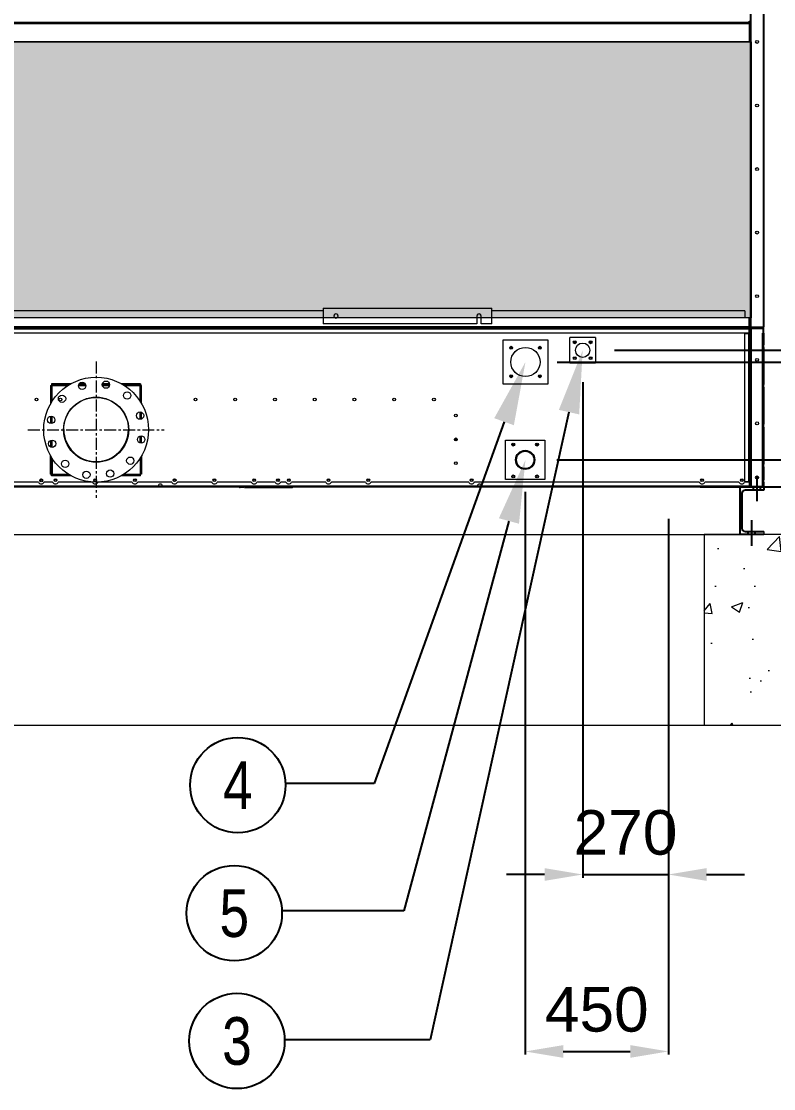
# Model space of a CAD drawing. Header units: millimetres. Extents: x 19537 to 50503, y 7619 to 29516.
# Drawn here: x 24210 to 26577, y 13226 to 16584 of the extents above; entities that cross this region are included whole.
import ezdxf
from ezdxf import colors
from ezdxf.entities.mleader import LeaderData, LeaderLine
from ezdxf.enums import TextEntityAlignment as Align
from ezdxf.math import Vec2, Vec3

# ---------------------------------------------------------------- set-up
doc = ezdxf.new("R2010")
doc.units = ezdxf.units.MM
doc.linetypes.add('CENTER', pattern=[2, 1.25, -0.25, 0.25, -0.25])
doc.linetypes.add('CENTERX2', pattern=[4, 2.5, -0.5, 0.5, -0.5])
for name, color, linetype in [('center', 1, 'CENTER'), ('냉각탑_dim', 1, 'Continuous'), ('냉각탑_text', 3, 'Continuous'), ('냉각탑_기초', 23, 'Continuous')]:
    doc.layers.add(name, color=color, linetype=linetype)
doc.styles.get("Standard").update_dxf_attribs({"font": 'arial.ttf'})
doc.dimstyles.new('1.40', dxfattribs={"dimscale": 20, "dimtxt": 1.5, "dimasz": 1, "dimexe": 0.5, "dimexo": 0.5, "dimgap": 0.5, "dimtad": 1, "dimdec": 0, "dimzin": 0, "dimdsep": 46, "dimtxsty": 'Standard', "dimcen": 0, "dimclrd": 2, "dimclre": 2, "dimclrt": 3, "dimadec": 0, "dimazin": 0, "dimtfac": 1, "dimtdec": 0, "dimtmove": 0, "dimatfit": 0, "dimfxl": 1, "dimtolj": 1, "dimtzin": 0, "dimlwd": -1, "dimlwe": -1, "dimarcsym": 0})

# ---------------------------------------------------------------- blocks, each defined once
blk = doc.blocks.new('*D229')
at = {"color": 2, "transparency": 16777216}
for p, q in [((25975.8, 15449.2), (25975.8, 13889.7)), ((26245.3, 15019.2), (26245.3, 13889.7)), ((25855.8, 13899.7), (25735.8, 13899.7)), ((25975.8, 13899.7), (26245.3, 13899.7)), ((26365.3, 13899.7), (26485.3, 13899.7))]:
    blk.add_line(p, q, dxfattribs=at)
for points in [[(25855.8, 13919.7), (25855.8, 13879.7), (25975.8, 13899.7)], [(26365.3, 13919.7), (26365.3, 13879.7), (26245.3, 13899.7)]]:
    blk.add_solid(points, dxfattribs=at)
at = {"layer": 'Defpoints', "color": 0, "transparency": 16777216}
for p in [(25975.8, 15549.2), (26245.3, 15119.2), (26245.3, 13899.7)]:
    blk.add_point(p, dxfattribs=at)
at = {"color": 3, "lineweight": 5, "transparency": 16777216, "insert": (26110.6, 14031.2), "char_height": 140, "attachment_point": 5}
blk.add_mtext('\\A1;270', dxfattribs=at)
blk = doc.blocks.new('*D230')
at = {"color": 2, "transparency": 16777216}
for p, q in [((25794.9, 15104.2), (25794.9, 13332.9)), ((26245.3, 15019.2), (26245.3, 13332.9)), ((25914.9, 13342.9), (26125.3, 13342.9))]:
    blk.add_line(p, q, dxfattribs=at)
for points in [[(25914.9, 13362.9), (25914.9, 13322.9), (25794.9, 13342.9)], [(26125.3, 13362.9), (26125.3, 13322.9), (26245.3, 13342.9)]]:
    blk.add_solid(points, dxfattribs=at)
at = {"layer": 'Defpoints', "color": 0, "transparency": 16777216}
for p in [(25794.9, 15204.2), (26245.3, 15119.2), (26245.3, 13342.9)]:
    blk.add_point(p, dxfattribs=at)
at = {"color": 3, "lineweight": 5, "transparency": 16777216, "insert": (26020.1, 13474.4), "char_height": 140, "attachment_point": 5}
blk.add_mtext('\\A1;450', dxfattribs=at)
blk = doc.blocks.new('*D231')
at = {"color": 2, "transparency": 16777216}
for p, q in [((27033.2, 15324.2), (27033.2, 15444.2)), ((25894.9, 15204.2), (27043.2, 15204.2)), ((27033.2, 15204.2), (27033.2, 15119.2)), ((26345.3, 15119.2), (27043.2, 15119.2)), ((27033.2, 14999.2), (27033.2, 14557.4))]:
    blk.add_line(p, q, dxfattribs=at)
for points in [[(27013.2, 15324.2), (27053.2, 15324.2), (27033.2, 15204.2)], [(27013.2, 14999.2), (27053.2, 14999.2), (27033.2, 15119.2)]]:
    blk.add_solid(points, dxfattribs=at)
at = {"layer": 'Defpoints', "color": 0, "transparency": 16777216}
for p in [(25794.9, 15204.2), (26245.3, 15119.2), (27033.2, 15119.2)]:
    blk.add_point(p, dxfattribs=at)
at = {"color": 3, "lineweight": 5, "transparency": 16777216, "insert": (26901.8, 14718.3), "char_height": 140, "attachment_point": 5, "rotation": 90}
blk.add_mtext('\\A1;85', dxfattribs=at)
blk = doc.blocks.new('*D232')
at = {"color": 2, "transparency": 16777216}
for p, q in [((25895.8, 15512.2), (27502.3, 15512.2)), ((27492.3, 15239.2), (27492.3, 15392.2)), ((26345.3, 15119.2), (27502.3, 15119.2))]:
    blk.add_line(p, q, dxfattribs=at)
for points in [[(27472.3, 15392.2), (27512.3, 15392.2), (27492.3, 15512.2)], [(27472.3, 15239.2), (27512.3, 15239.2), (27492.3, 15119.2)]]:
    blk.add_solid(points, dxfattribs=at)
at = {"layer": 'Defpoints', "color": 0, "transparency": 16777216}
for p in [(25795.8, 15512.2), (27492.3, 15512.2), (26245.3, 15119.2)]:
    blk.add_point(p, dxfattribs=at)
at = {"color": 3, "lineweight": 5, "transparency": 16777216, "insert": (27360.8, 15280.7), "char_height": 140, "attachment_point": 5, "rotation": 90}
blk.add_mtext('\\A1;393', dxfattribs=at)
blk = doc.blocks.new('*D233')
at = {"color": 2, "transparency": 16777216}
for p, q in [((27906.7, 15669.2), (27906.7, 15789.2)), ((26075.8, 15549.2), (27916.7, 15549.2)), ((27906.7, 15549.2), (27906.7, 15119.2)), ((26345.3, 15119.2), (27916.7, 15119.2)), ((27906.7, 14999.2), (27906.7, 14444.8))]:
    blk.add_line(p, q, dxfattribs=at)
for points in [[(27886.7, 15669.2), (27926.7, 15669.2), (27906.7, 15549.2)], [(27886.7, 14999.2), (27926.7, 14999.2), (27906.7, 15119.2)]]:
    blk.add_solid(points, dxfattribs=at)
at = {"layer": 'Defpoints', "color": 0, "transparency": 16777216}
for p in [(25975.8, 15549.2), (26245.3, 15119.2), (27906.7, 15119.2)]:
    blk.add_point(p, dxfattribs=at)
at = {"color": 3, "lineweight": 5, "transparency": 16777216, "insert": (27775.1, 14662), "char_height": 140, "attachment_point": 5, "rotation": 90}
blk.add_mtext('\\A1;430', dxfattribs=at)
blk = doc.blocks.new('3')
at = {"lineweight": 20}
h = blk.add_hatch(dxfattribs=at)
h.set_pattern_fill('HONEY', scale=12)
h.set_pattern_definition([(0, (-387354.137, -71442.375), (57.15, 32.9955677), [38.1, -76.2]), (120, (-387354.137, -71442.375), (-57.15, 32.995568), [38.1, -76.2]), (60, (-387354.137, -71442.375), (1e-07, 65.9911357), [-76.2, 38.1])])
h.paths.add_polyline_path([(22392.7, 16519.7), (22392.7, 15651.4), (26506.1, 15651.4), (26506.1, 16519.7)])
at = {"color": 7, "lineweight": 20}
for p, q in [((26503.3, 15624), (26503.3, 18546.2)), ((26506.1, 15622.6), (26506.1, 18481.2)), ((26544.1, 15622.6), (26544.1, 18475.8)), ((26546.9, 15622.6), (26546.9, 18475.8)), ((22390.7, 16577), (26499.9, 16577)), ((22392.1, 16581.2), (26498.5, 16581.2)), ((22392.1, 16579.5), (26498.5, 16579.5)), ((22390.7, 16519.7), (26499.9, 16519.7)), ((22390.7, 16519.5), (26499.9, 16519.5)), ((26499.9, 16519.4), (22390.7, 16519.4)), ((25159.7, 15651.4), (22390.9, 15651.4)), ((25159.7, 15673), (22395.3, 15673)), ((22390.7, 15624.3), (26499.9, 15624.3)), ((26499.6, 15619.2), (22391, 15619.2)), ((26499.6, 15615.8), (22391, 15615.8)), ((22392.1, 15621.2), (26498.5, 15621.2)), ((23213.8, 15604.2), (25162.8, 15604.2)), ((22422.9, 15119.2), (26467.7, 15119.2))]:
    blk.add_line(p, q, dxfattribs=at)
at = {"color": 7, "lineweight": 20, "ltscale": 0.000976837}
blk.add_line((24522.8, 16581.2), (24524.4, 16579.5), dxfattribs=at)
at = {"color": 7, "lineweight": 20, "ltscale": 0.000977023}
for p, q in [((24523, 16581.2), (24524.6, 16579.5)), ((24530.1, 16581.2), (24531.8, 16579.5)), ((24545.3, 16579.5), (24543.7, 16581.2)), ((24571.3, 16581.2), (24572.9, 16579.5)), ((24593.6, 16579.5), (24591.9, 16581.2))]:
    blk.add_line(p, q, dxfattribs=at)
at = {"color": 7, "lineweight": 20, "ltscale": 0.000976955}
blk.add_line((24586.4, 16579.5), (24584.8, 16581.2), dxfattribs=at)
at = {"color": 7, "lineweight": 20, "ltscale": 0.000708333}
for p, q in [((24716.8, 16579.5), (24716.8, 16581.2)), ((24720.2, 16579.5), (24720.2, 16581.2)), ((24738.4, 16579.5), (24738.4, 16581.2)), ((24741.8, 16579.5), (24741.8, 16581.2)), ((26471.3, 16581.2), (26471.3, 16579.5)), ((26497.9, 16579.5), (26497.9, 16581.2)), ((26499.6, 15617.2), (26501.3, 15617.2)), ((26499.6, 15616.3), (26501.3, 15616.3)), ((26499.6, 15122.1), (26501.3, 15122.1)), ((26499.6, 15121.2), (26501.3, 15121.2)), ((26506.7, 15120.9), (26506.7, 15119.2)), ((26543.3, 15120.9), (26543.3, 15119.2))]:
    blk.add_line(p, q, dxfattribs=at)
at = {"color": 7, "lineweight": 20, "ltscale": 4.81672e-06}
blk.add_line((26498.6, 16579.5), (26498.5, 16579.5), dxfattribs=at)
at = {"color": 7, "lineweight": 20, "ltscale": 0.00080569}
blk.add_line((26499.3, 16581.3), (26499.3, 16579.4), dxfattribs=at)
at = {"color": 7, "lineweight": 20, "ltscale": 0.000967409}
for p, q in [((26499.9, 16582), (26499.9, 16584.3)), ((26499.9, 15622), (26499.9, 15624.3))]:
    blk.add_line(p, q, dxfattribs=at)
at = {"color": 7, "lineweight": 20, "ltscale": 0.000583334}
for p, q in [((26501.3, 16584), (26499.9, 16584)), ((26501.3, 16576.7), (26499.9, 16576.7)), ((26501.3, 15624), (26499.9, 15624))]:
    blk.add_line(p, q, dxfattribs=at)
at = {"color": 7, "lineweight": 20, "ltscale": 0.000341711}
for p, q in [((26500.5, 16582.1), (26499.9, 16582.6)), ((26500.5, 15622.1), (26499.9, 15622.6)), ((26504.2, 15622.1), (26504.7, 15622.6))]:
    blk.add_line(p, q, dxfattribs=at)
at = {"color": 7, "lineweight": 20, "ltscale": 0.000849957}
blk.add_line((26499.9, 16579), (26499.9, 16577), dxfattribs=at)
at = {"color": 7, "lineweight": 20, "ltscale": 0.000341712}
blk.add_line((26500.5, 16578.7), (26499.9, 16578.1), dxfattribs=at)
at = {"color": 7, "lineweight": 20, "ltscale": 0.023877}
blk.add_line((26499.9, 16577), (26499.9, 16519.7), dxfattribs=at)
at = {"color": 7, "lineweight": 20, "ltscale": 0.003042}
blk.add_line((26501.3, 16584), (26501.3, 16576.7), dxfattribs=at)
at = {"color": 7, "lineweight": 20, "ltscale": 0.012167}
blk.add_line((26501.3, 16576.7), (26501.3, 16547.5), dxfattribs=at)
at = {"color": 7, "lineweight": 20, "ltscale": 0.000583335}
blk.add_line((26501.3, 16547.5), (26499.9, 16547.5), dxfattribs=at)
at = {"color": 7, "lineweight": 20, "ltscale": 5.81038e-05}
blk.add_line((26499.9, 16519.4), (26499.9, 16519.7), dxfattribs=at)
at = {"color": 7, "lineweight": 20, "ltscale": 0.220833}
blk.add_line((25159.7, 15681.8), (25689.7, 15681.8), dxfattribs=at)
at = {"color": 7, "lineweight": 20, "ltscale": 0.020754}
for p, q in [((25159.7, 15681.8), (25159.7, 15632)), ((25689.7, 15632), (25689.7, 15681.8))]:
    blk.add_line(p, q, dxfattribs=at)
at = {"color": 7, "lineweight": 20, "ltscale": 0.002765}
blk.add_line((25203.1, 15651.4), (25196.4, 15651.4), dxfattribs=at)
at = {"color": 7, "lineweight": 20, "ltscale": 0.010377}
for p, q in [((25643.2, 15656.9), (25643.2, 15632)), ((25656.2, 15632), (25656.2, 15656.9))]:
    blk.add_line(p, q, dxfattribs=at)
at = {"color": 7, "lineweight": 20, "ltscale": 0.005417}
blk.add_line((25656.2, 15651.4), (25643.2, 15651.4), dxfattribs=at)
at = {"color": 7, "lineweight": 20, "ltscale": 0.081917}
blk.add_line((26486.3, 15673), (25689.7, 15673), dxfattribs=at)
at = {"color": 7, "lineweight": 20, "ltscale": 0.0875}
blk.add_line((26499.7, 15651.4), (25689.7, 15651.4), dxfattribs=at)
at = {"color": 7, "lineweight": 20, "ltscale": 0.009}
blk.add_line((26486.3, 15673), (26486.3, 15651.4), dxfattribs=at)
at = {"color": 7, "lineweight": 20, "ltscale": 0.01129}
blk.add_line((26499.9, 15624.3), (26499.9, 15651.4), dxfattribs=at)
at = {"color": 7, "lineweight": 20, "ltscale": 0.000833334}
for p, q in [((24409.6, 15621.2), (24409.6, 15619.2)), ((25044.6, 15621.2), (25044.6, 15619.2)), ((25578.6, 15621.2), (25578.6, 15619.2)), ((26499.3, 15136.2), (26499.3, 15134.2))]:
    blk.add_line(p, q, dxfattribs=at)
at = {"color": 7, "lineweight": 20, "ltscale": 0.000832431}
for p, q in [((24446.8, 15619.2), (24446.8, 15621.2)), ((24449.6, 15619.2), (24449.6, 15621.2)), ((25004.6, 15619.2), (25004.6, 15621.2)), ((25007.4, 15619.2), (25007.4, 15621.2)), ((25615.8, 15619.2), (25615.8, 15621.2)), ((25618.6, 15619.2), (25618.6, 15621.2))]:
    blk.add_line(p, q, dxfattribs=at)
at = {"color": 7, "lineweight": 20, "ltscale": 0.000833333}
for p, q in [((24716.8, 15619.2), (24716.8, 15621.2)), ((24720.2, 15619.2), (24720.2, 15621.2)), ((24738.4, 15619.2), (24738.4, 15621.2)), ((24741.8, 15619.2), (24741.8, 15621.2)), ((26471.3, 15621.2), (26471.3, 15619.2)), ((26497.9, 15619.2), (26497.9, 15621.2)), ((26497.9, 15602.2), (26497.9, 15604.2)), ((26499.3, 15604.2), (26499.3, 15602.2)), ((26499.3, 15602.2), (26501.3, 15602.2)), ((26543.3, 15604.2), (26545.3, 15604.2)), ((26543.3, 15603.4), (26545.3, 15603.4)), ((26545.3, 15603.4), (26543.3, 15603.4)), ((24305.3, 15440.7), (24305.3, 15438.7)), ((24307.3, 15438.7), (24305.3, 15438.7)), ((24305.3, 15438.7), (24307.3, 15438.7)), ((24585.3, 15438.7), (24583.3, 15438.7)), ((24585.3, 15438.7), (24583.3, 15438.7)), ((24585.3, 15440.7), (24585.3, 15438.7)), ((26503.3, 15269.2), (26501.3, 15269.2)), ((26503.3, 15264.2), (26501.3, 15264.2)), ((24305.3, 15157.7), (24305.3, 15159.7)), ((24307.3, 15159.7), (24305.3, 15159.7)), ((24305.3, 15159.7), (24307.3, 15159.7)), ((24585.3, 15159.7), (24583.3, 15159.7)), ((24585.3, 15159.7), (24583.3, 15159.7)), ((24585.3, 15157.7), (24585.3, 15159.7)), ((24640.6, 15121.2), (24640.6, 15119.2)), ((24654.1, 15121.2), (24654.1, 15119.2)), ((24909.8, 15117.2), (24909.8, 15119.2)), ((25049.8, 15117.2), (25049.8, 15119.2)), ((25644.6, 15121.2), (25644.6, 15119.2)), ((25658.1, 15121.2), (25658.1, 15119.2)), ((26497.9, 15134.2), (26497.9, 15136.2))]:
    blk.add_line(p, q, dxfattribs=at)
at = {"color": 7, "lineweight": 20, "ltscale": 0.201458}
for p, q in [((25643.2, 15632), (25159.7, 15632)), ((25643.2, 15631.9), (25159.7, 15631.9))]:
    blk.add_line(p, q, dxfattribs=at)
at = {"color": 7, "lineweight": 20, "ltscale": 7.26298e-05}
for p, q in [((25159.7, 15632), (25159.7, 15631.9)), ((25643.2, 15632), (25643.2, 15631.9)), ((25656.2, 15632), (25656.2, 15631.9)), ((25689.7, 15632), (25689.7, 15631.9))]:
    blk.add_line(p, q, dxfattribs=at)
at = {"color": 7, "lineweight": 20, "ltscale": 0.001149}
for p, q in [((25434.5, 15621.2), (25436.4, 15619.2)), ((25435, 15621.2), (25436.9, 15619.2)), ((25442.2, 15621.2), (25444.1, 15619.2)), ((25457.6, 15619.2), (25455.7, 15621.2)), ((25483.3, 15621.2), (25485.2, 15619.2)), ((25498.7, 15619.2), (25496.8, 15621.2)), ((25505.9, 15619.2), (25504, 15621.2))]:
    blk.add_line(p, q, dxfattribs=at)
at = {"color": 7, "lineweight": 20, "ltscale": 0.00083243}
for p, q in [((25623, 15619.2), (25623, 15621.2)), ((25628.2, 15619.2), (25628.2, 15621.2)), ((25692.8, 15619.2), (25692.8, 15621.2)), ((25698, 15619.2), (25698, 15621.2)), ((25698.2, 15619.2), (25698.2, 15621.2))]:
    blk.add_line(p, q, dxfattribs=at)
at = {"color": 7, "lineweight": 20, "ltscale": 0.013958}
for p, q in [((25689.7, 15632), (25656.2, 15632)), ((25689.7, 15631.9), (25656.2, 15631.9))]:
    blk.add_line(p, q, dxfattribs=at)
at = {"color": 7, "lineweight": 20, "ltscale": 0.000882011}
blk.add_line((26499.3, 15621.3), (26499.3, 15619.2), dxfattribs=at)
at = {"color": 7, "lineweight": 20, "ltscale": 0.001417}
for p, q in [((26499.6, 15619.2), (26499.6, 15615.8)), ((26497.9, 15602.2), (26501.3, 15602.2)), ((26497.9, 15136.2), (26501.3, 15136.2)), ((26499.6, 15119.2), (26499.6, 15122.6)), ((26541.9, 15120.9), (26545.3, 15120.9))]:
    blk.add_line(p, q, dxfattribs=at)
at = {"color": 7, "lineweight": 20, "ltscale": 0.004833}
for p, q in [((26499.6, 15604.2), (26499.6, 15615.8)), ((26543.3, 15604.2), (26543.3, 15615.8)), ((26545.3, 15604.2), (26545.3, 15615.8)), ((26486.3, 15602.2), (26497.9, 15602.2)), ((24909.8, 15117.2), (24898.2, 15117.2)), ((25049.8, 15117.2), (25061.4, 15117.2)), ((26486.3, 15136.2), (26497.9, 15136.2)), ((26499.6, 15134.2), (26499.6, 15122.6))]:
    blk.add_line(p, q, dxfattribs=at)
at = {"color": 7, "lineweight": 20, "ltscale": 0.000375}
for p, q in [((26501.3, 15624.5), (26501.3, 15623.6)), ((26501.3, 15616.3), (26501.3, 15617.2)), ((26501.3, 15616.3), (26501.3, 15617.2)), ((26501.3, 15122.1), (26501.3, 15121.2)), ((26501.3, 15122.1), (26501.3, 15121.2)), ((26501.3, 15122.1), (26501.3, 15121.2)), ((26501.3, 15122.1), (26501.3, 15121.2)), ((26501.3, 15122.1), (26501.3, 15121.2)), ((26501.3, 15122.1), (26501.3, 15121.2))]:
    blk.add_line(p, q, dxfattribs=at)
at = {"color": 7, "lineweight": 20, "ltscale": 0.003208}
blk.add_line((26501.3, 15624), (26501.3, 15616.3), dxfattribs=at)
at = {"color": 7, "lineweight": 20, "ltscale": 0.005875}
for p, q in [((26501.3, 15602.2), (26501.3, 15616.3)), ((26543.3, 15617.5), (26543.3, 15603.4)), ((26501.3, 15122.1), (26501.3, 15136.2))]:
    blk.add_line(p, q, dxfattribs=at)
at = {"color": 7, "lineweight": 20, "ltscale": 0.00337}
blk.add_line((26503.3, 15615.9), (26503.3, 15624), dxfattribs=at)
at = {"color": 7, "lineweight": 20, "ltscale": 0.2055}
blk.add_line((26503.3, 15122.6), (26503.3, 15615.8), dxfattribs=at)
at = {"color": 7, "lineweight": 20, "ltscale": 0.000912135}
blk.add_line((26506.1, 15622.6), (26504, 15622.6), dxfattribs=at)
at = {"color": 7, "lineweight": 20, "ltscale": 0.001131}
for p, q in [((26504, 15617.5), (26506.7, 15617.5)), ((26504, 15120.9), (26506.7, 15120.9))]:
    blk.add_line(p, q, dxfattribs=at)
at = {"color": 7, "lineweight": 20, "ltscale": 0.000414935}
for p, q in [((26505, 15617.5), (26504.3, 15618.2)), ((26502.3, 15272.2), (26503, 15272.9)), ((26505, 15120.9), (26504.3, 15120.2))]:
    blk.add_line(p, q, dxfattribs=at)
at = {"color": 7, "lineweight": 20, "ltscale": 0.000583333}
for p, q in [((26506.1, 15621.2), (26506.1, 15622.6)), ((26543.7, 15621.2), (26543.7, 15622.6)), ((26543.3, 15603.4), (26541.9, 15603.4))]:
    blk.add_line(p, q, dxfattribs=at)
at = {"color": 7, "lineweight": 20, "ltscale": 0.015833}
blk.add_line((26506.1, 15622.6), (26544.1, 15622.6), dxfattribs=at)
at = {"color": 7, "lineweight": 20, "ltscale": 0.015667}
blk.add_line((26543.7, 15621.2), (26506.1, 15621.2), dxfattribs=at)
at = {"color": 7, "lineweight": 20, "ltscale": 0.000833944}
blk.add_line((26506.7, 15619.2), (26506.7, 15621.2), dxfattribs=at)
at = {"color": 7, "lineweight": 20, "ltscale": 0.014667}
for p, q in [((26541.9, 15619.2), (26506.7, 15619.2)), ((26541.9, 15120.9), (26506.7, 15120.9))]:
    blk.add_line(p, q, dxfattribs=at)
at = {"color": 7, "lineweight": 20, "ltscale": 0.000708334}
blk.add_line((26506.7, 15617.5), (26506.7, 15619.2), dxfattribs=at)
at = {"color": 7, "lineweight": 20, "ltscale": 0.01525}
for p, q in [((26506.7, 15617.5), (26543.3, 15617.5)), ((26543.3, 15119.2), (26506.7, 15119.2))]:
    blk.add_line(p, q, dxfattribs=at)
at = {"color": 7, "lineweight": 20, "ltscale": 0.206917}
blk.add_line((26506.7, 15120.9), (26506.7, 15617.5), dxfattribs=at)
at = {"color": 7, "lineweight": 20, "ltscale": 0.000833304}
blk.add_line((26541.9, 15619.2), (26541.9, 15621.2), dxfattribs=at)
at = {"color": 7, "lineweight": 20, "ltscale": 0.001167}
blk.add_line((26544.1, 15622.6), (26546.9, 15622.6), dxfattribs=at)
at = {"color": 7, "lineweight": 20, "ltscale": 0.002832}
blk.add_line((26545.3, 15615.8), (26545.3, 15622.6), dxfattribs=at)
at = {"color": 7, "lineweight": 20, "ltscale": 0.307}
blk.add_line((25162.8, 15604.2), (26499.6, 15604.2), dxfattribs=at)
at = {"color": 7, "lineweight": 20, "ltscale": 0.058333}
for p, q in [((25725.8, 15442.2), (25725.8, 15582.2)), ((25725.8, 15582.2), (25865.8, 15582.2)), ((25865.8, 15582.2), (25865.8, 15442.2)), ((25865.8, 15442.2), (25725.8, 15442.2))]:
    blk.add_line(p, q, dxfattribs=at)
at = {"color": 7, "lineweight": 20, "ltscale": 0.044444}
for p, q in [((26015.8, 15589.2), (25935.8, 15589.2)), ((25935.8, 15509.2), (25935.8, 15589.2)), ((26015.8, 15589.2), (26015.8, 15509.2)), ((25935.8, 15509.2), (26015.8, 15509.2))]:
    blk.add_line(p, q, dxfattribs=at)
at = {"color": 7, "lineweight": 20, "ltscale": 0.194167}
for p, q in [((26486.3, 15136.2), (26486.3, 15602.2)), ((26497.9, 15602.2), (26497.9, 15136.2)), ((26501.3, 15602.2), (26501.3, 15136.2))]:
    blk.add_line(p, q, dxfattribs=at)
at = {"color": 7, "lineweight": 20, "ltscale": 0.201042}
for p, q in [((26541.9, 15120.9), (26541.9, 15603.4)), ((26545.3, 15120.9), (26545.3, 15603.4))]:
    blk.add_line(p, q, dxfattribs=at)
at = {"color": 7, "lineweight": 20, "ltscale": 0.000332419}
blk.add_line((26543.3, 15604.2), (26543.3, 15603.4), dxfattribs=at)
at = {"color": 7, "lineweight": 20, "ltscale": 0.00033333}
blk.add_line((26545.3, 15603.4), (26545.3, 15604.2), dxfattribs=at)
at = {"color": 7, "lineweight": 20, "ltscale": 0.011892}
blk.add_line((26545.3, 15603.4), (26545.3, 15574.9), dxfattribs=at)
at = {"color": 7, "lineweight": 20, "ltscale": 0.003608}
for p, q in [((26545.3, 15574.9), (26545.3, 15566.2)), ((26545.3, 15557.6), (26545.3, 15566.2)), ((26545.3, 15449.9), (26545.3, 15441.2)), ((26545.3, 15432.6), (26545.3, 15441.2)), ((26545.3, 15324.9), (26545.3, 15316.2)), ((26545.3, 15307.6), (26545.3, 15316.2)), ((26545.3, 15199.9), (26545.3, 15191.2)), ((26545.3, 15182.6), (26545.3, 15191.2)), ((26545.3, 15149.9), (26545.3, 15141.2)), ((26545.3, 15132.6), (26545.3, 15141.2))]:
    blk.add_line(p, q, dxfattribs=at)
at = {"color": 7, "lineweight": 20, "ltscale": 0.044866}
for p, q in [((26545.3, 15557.6), (26545.3, 15449.9)), ((26545.3, 15432.6), (26545.3, 15324.9)), ((26545.3, 15307.6), (26545.3, 15199.9))]:
    blk.add_line(p, q, dxfattribs=at)
at = {"color": 7, "lineweight": 20, "ltscale": 0.023972}
for p, q in [((24302.1, 15438.7), (24302.1, 15381.2)), ((24588.5, 15381.2), (24588.5, 15438.7)), ((24302.1, 15159.7), (24302.1, 15217.3)), ((24588.5, 15217.3), (24588.5, 15159.7))]:
    blk.add_line(p, q, dxfattribs=at)
at = {"color": 7, "lineweight": 20, "ltscale": 0.001333}
for p, q in [((24302.1, 15438.7), (24305.3, 15438.7)), ((24305.3, 15443.9), (24305.3, 15440.7)), ((24585.3, 15443.9), (24585.3, 15440.7)), ((24588.5, 15438.7), (24585.3, 15438.7)), ((24302.1, 15159.7), (24305.3, 15159.7)), ((24305.3, 15154.5), (24305.3, 15157.7)), ((24588.5, 15159.7), (24585.3, 15159.7)), ((24585.3, 15154.5), (24585.3, 15157.7))]:
    blk.add_line(p, q, dxfattribs=at)
at = {"color": 7, "lineweight": 20, "ltscale": 0.025296}
for p, q in [((24366, 15443.9), (24305.3, 15443.9)), ((24585.3, 15443.9), (24524.6, 15443.9)), ((24366, 15154.5), (24305.3, 15154.5)), ((24585.3, 15154.5), (24524.6, 15154.5))]:
    blk.add_line(p, q, dxfattribs=at)
at = {"color": 7, "lineweight": 20, "ltscale": 0.022971}
for p, q in [((24360.5, 15440.7), (24305.3, 15440.7)), ((24585.3, 15440.7), (24530.2, 15440.7)), ((24360.5, 15157.7), (24305.3, 15157.7)), ((24585.3, 15157.7), (24530.2, 15157.7))]:
    blk.add_line(p, q, dxfattribs=at)
at = {"color": 7, "lineweight": 20, "ltscale": 0.021741}
for p, q in [((24305.3, 15438.7), (24305.3, 15386.6)), ((24585.3, 15386.6), (24585.3, 15438.7)), ((24305.3, 15159.7), (24305.3, 15211.9)), ((24585.3, 15211.9), (24585.3, 15159.7))]:
    blk.add_line(p, q, dxfattribs=at)
at = {"color": 7, "lineweight": 20, "ltscale": 0.020784}
for p, q in [((24307.3, 15438.7), (24357.2, 15438.7)), ((24533.5, 15438.7), (24583.3, 15438.7)), ((24307.3, 15159.7), (24357.2, 15159.7)), ((24533.5, 15159.7), (24583.3, 15159.7))]:
    blk.add_line(p, q, dxfattribs=at)
at = {"color": 7, "lineweight": 20, "ltscale": 0.020438}
for p, q in [((24307.3, 15389.7), (24307.3, 15438.7)), ((24583.3, 15389.7), (24583.3, 15438.7)), ((24307.3, 15208.8), (24307.3, 15159.7)), ((24583.3, 15208.8), (24583.3, 15159.7))]:
    blk.add_line(p, q, dxfattribs=at)
at = {"color": 7, "lineweight": 20, "ltscale": 0.009512}
blk.add_line((24389.7, 15438.7), (24412.5, 15438.7), dxfattribs=at)
at = {"color": 7, "lineweight": 20, "ltscale": 0.009154}
blk.add_line((24412.1, 15440.7), (24390.1, 15440.7), dxfattribs=at)
at = {"color": 7, "lineweight": 20, "ltscale": 0.007846}
blk.add_line((24410.5, 15443.9), (24391.7, 15443.9), dxfattribs=at)
at = {"color": 7, "lineweight": 20, "ltscale": 0.009582}
blk.add_line((24487.6, 15440.7), (24464.6, 15440.7), dxfattribs=at)
at = {"color": 7, "lineweight": 20, "ltscale": 0.009406}
blk.add_line((24464.8, 15438.7), (24487.4, 15438.7), dxfattribs=at)
at = {"color": 7, "lineweight": 20, "ltscale": 0.009251}
blk.add_line((24487.2, 15443.9), (24465, 15443.9), dxfattribs=at)
at = {"color": 7, "lineweight": 20, "ltscale": 0.009583}
for p, q in [((24583.3, 15331.9), (24583.3, 15354.9)), ((24307.3, 15243.5), (24307.3, 15266.5))]:
    blk.add_line(p, q, dxfattribs=at)
at = {"color": 7, "lineweight": 20, "ltscale": 0.009451}
for p, q in [((24585.3, 15332.1), (24585.3, 15354.8)), ((24305.3, 15266.4), (24305.3, 15243.7))]:
    blk.add_line(p, q, dxfattribs=at)
at = {"color": 7, "lineweight": 20, "ltscale": 0.008588}
for p, q in [((24588.5, 15333.1), (24588.5, 15353.7)), ((24302.1, 15265.3), (24302.1, 15244.7))]:
    blk.add_line(p, q, dxfattribs=at)
at = {"color": 7, "lineweight": 20, "ltscale": 0.009501}
for p, q in [((24302.1, 15341.4), (24302.1, 15318.6)), ((24588.5, 15257.1), (24588.5, 15279.9))]:
    blk.add_line(p, q, dxfattribs=at)
at = {"color": 7, "lineweight": 20, "ltscale": 0.009478}
for p, q in [((24305.3, 15341.4), (24305.3, 15318.6)), ((24585.3, 15257.1), (24585.3, 15279.8))]:
    blk.add_line(p, q, dxfattribs=at)
at = {"color": 7, "lineweight": 20, "ltscale": 0.009074}
for p, q in [((24307.3, 15319.1), (24307.3, 15340.9)), ((24583.3, 15257.6), (24583.3, 15279.4))]:
    blk.add_line(p, q, dxfattribs=at)
at = {"color": 7, "lineweight": 20, "ltscale": 2.97138e-06}
for p, q in [((26501.3, 15280.8), (26501.3, 15280.8)), ((26501.3, 15275.8), (26501.3, 15275.8)), ((26501.3, 15270.8), (26501.3, 15270.8)), ((26501.3, 15265.8), (26501.3, 15265.8))]:
    blk.add_line(p, q, dxfattribs=at)
at = {"color": 7, "lineweight": 20, "ltscale": 0.003726}
blk.add_line((25572.4, 15269.2), (25581.3, 15269.2), dxfattribs=at)
at = {"color": 7, "lineweight": 20, "ltscale": 0.002875}
blk.add_line((25573.4, 15265.8), (25580.3, 15265.8), dxfattribs=at)
at = {"color": 7, "lineweight": 20, "ltscale": 0.051667}
blk.add_line((25732.9, 15266.2), (25856.9, 15266.2), dxfattribs=at)
at = {"color": 7, "lineweight": 20, "ltscale": 0.05}
for p, q in [((25732.9, 15142.2), (25732.9, 15266.2)), ((25856.9, 15266.2), (25856.9, 15142.2))]:
    blk.add_line(p, q, dxfattribs=at)
at = {"color": 7, "lineweight": 20, "ltscale": 0.000833171}
for p, q in [((26501.3, 15266), (26503.3, 15266)), ((26501.3, 15264.2), (26503.3, 15264.2))]:
    blk.add_line(p, q, dxfattribs=at)
at = {"color": 7, "lineweight": 20, "ltscale": 0.000547189}
blk.add_line((26502, 15272.9), (26503.3, 15272.9), dxfattribs=at)
at = {"color": 7, "lineweight": 20, "ltscale": 0.000834318}
for p, q in [((26545.3, 15249.2), (26545.3, 15249.2)), ((26545.3, 15139.2), (26545.3, 15139.2))]:
    blk.add_line(p, q, dxfattribs=at)
at = {"color": 7, "lineweight": 20, "ltscale": 0.000834992}
blk.add_line((26545.3, 15246), (26545.3, 15246), dxfattribs=at)
at = {"color": 7, "lineweight": 20, "ltscale": 0.013616}
blk.add_line((26545.3, 15182.6), (26545.3, 15149.9), dxfattribs=at)
at = {"color": 1, "linetype": 'CENTERX2', "ltscale": 50}
for p, q in [((26524.3, 15074.2), (26524.3, 15154.2)), ((26507.8, 14934.2), (26507.8, 15014.2))]:
    blk.add_line(p, q, dxfattribs=at)
at = {"color": 7, "lineweight": 20, "ltscale": 0.171731}
for p, q in [((23650.2, 15122.6), (24228.3, 15122.6)), ((24228.3, 15122.6), (24640.5, 15122.6))]:
    blk.add_line(p, q, dxfattribs=at)
at = {"color": 7, "lineweight": 20, "ltscale": 0.007604}
blk.add_line((24263.9, 15134.2), (24045, 15134.2), dxfattribs=at)
at = {"color": 7, "lineweight": 20, "ltscale": 0.17433}
blk.add_line((24222.2, 15119.2), (24640.6, 15119.2), dxfattribs=at)
at = {"color": 7, "lineweight": 20, "ltscale": 1.93507e-05}
blk.add_line((24272.8, 15128.7), (24272.9, 15128.7), dxfattribs=at)
at = {"color": 7, "lineweight": 20, "ltscale": 0.0111}
blk.add_line((24308.4, 15134.2), (24281.8, 15134.2), dxfattribs=at)
at = {"color": 7, "lineweight": 20, "ltscale": 0.044641}
for p, q in [((24433.4, 15134.2), (24326.3, 15134.2)), ((24558.4, 15134.2), (24451.3, 15134.2)), ((24683.4, 15134.2), (24576.3, 15134.2)), ((24808.4, 15134.2), (24701.3, 15134.2)), ((24933.4, 15134.2), (24826.3, 15134.2)), ((25167.4, 15134.2), (25060.3, 15134.2)), ((25292.4, 15134.2), (25185.3, 15134.2)), ((25617.4, 15134.2), (25310.3, 15134.2)), ((26342.4, 15134.2), (25635.3, 15134.2)), ((26467.4, 15134.2), (26360.3, 15134.2))]:
    blk.add_line(p, q, dxfattribs=at)
at = {"color": 7, "lineweight": 20, "ltscale": 0.005698}
for p, q in [((24640.5, 15122.6), (24654.2, 15122.6)), ((25644.5, 15122.6), (25658.2, 15122.6))]:
    blk.add_line(p, q, dxfattribs=at)
at = {"color": 7, "lineweight": 20, "ltscale": 0.005614}
for p, q in [((24640.6, 15121.2), (24654.1, 15121.2)), ((24640.6, 15119.2), (24654.1, 15119.2)), ((25644.6, 15121.2), (25658.1, 15121.2)), ((25644.6, 15119.2), (25658.1, 15119.2))]:
    blk.add_line(p, q, dxfattribs=at)
at = {"color": 7, "lineweight": 20, "ltscale": 0.412719}
blk.add_line((24654.1, 15119.2), (25644.6, 15119.2), dxfattribs=at)
at = {"color": 7, "lineweight": 20, "ltscale": 0.412635}
blk.add_line((24654.2, 15122.6), (25644.5, 15122.6), dxfattribs=at)
at = {"color": 7, "lineweight": 20, "ltscale": 0.000833651}
for p, q in [((24911.8, 15117.2), (24911.8, 15119.2)), ((25047.8, 15117.2), (25047.8, 15119.2))]:
    blk.add_line(p, q, dxfattribs=at)
at = {"color": 7, "lineweight": 20, "ltscale": 0.056667}
blk.add_line((24911.8, 15117.2), (25047.8, 15117.2), dxfattribs=at)
at = {"color": 7, "lineweight": 20, "ltscale": 0.023808}
blk.add_line((25008.4, 15134.2), (24951.3, 15134.2), dxfattribs=at)
at = {"color": 7, "lineweight": 20, "ltscale": 0.006725}
blk.add_line((25042.4, 15134.2), (25026.3, 15134.2), dxfattribs=at)
at = {"color": 7, "lineweight": 20, "ltscale": 0.100651}
blk.add_line((25658.1, 15119.2), (26499.6, 15119.2), dxfattribs=at)
at = {"color": 7, "lineweight": 20, "ltscale": 0.100609}
blk.add_line((25658.2, 15122.6), (26499.6, 15122.6), dxfattribs=at)
at = {"color": 7, "lineweight": 20, "ltscale": 0.00439}
blk.add_line((25856.9, 15142.2), (25732.9, 15142.2), dxfattribs=at)
at = {"color": 7, "lineweight": 20, "ltscale": 0.004083}
blk.add_line((26467.7, 15119.2), (26477.5, 15119.2), dxfattribs=at)
at = {"color": 7, "lineweight": 25, "ltscale": 0.125}
for p, q in [((26470.3, 15119.2), (26545.3, 15119.2)), ((26545.3, 14969.2), (26470.3, 14969.2))]:
    blk.add_line(p, q, dxfattribs=at)
at = {"ltscale": 25}
blk.add_line((26470.3, 15119.2), (26470.3, 14969.2), dxfattribs=at)
at = {"color": 7, "lineweight": 20, "ltscale": 0.026917}
blk.add_line((26542.1, 15119.2), (26477.5, 15119.2), dxfattribs=at)
at = {"color": 7, "lineweight": 20, "ltscale": 0.005987}
blk.add_line((26499.6, 15134.2), (26485.3, 15134.2), dxfattribs=at)
at = {"color": 7, "lineweight": 20, "ltscale": 0.002958}
blk.add_line((26506.7, 15119.2), (26499.6, 15119.2), dxfattribs=at)
at = {"color": 7, "lineweight": 20, "ltscale": 0.000128159}
blk.add_line((26501, 15136.2), (26501.3, 15136.2), dxfattribs=at)
at = {"color": 7, "lineweight": 20, "ltscale": 0.000832339}
blk.add_line((26501.3, 15124.2), (26503.3, 15124.2), dxfattribs=at)
at = {"color": 7, "lineweight": 20, "ltscale": 0.000837582}
blk.add_line((26501.3, 15122.4), (26503.4, 15122.4), dxfattribs=at)
at = {"color": 7, "lineweight": 20, "ltscale": 0.000374986}
blk.add_line((26501.3, 15121.2), (26501.3, 15122.1), dxfattribs=at)
for p, q in [((26513.3, 15109.2), (26513.3, 15119.2)), ((26535.3, 15109.2), (26535.3, 15119.2)), ((26496.8, 14969.2), (26496.8, 14979.2)), ((26518.8, 14969.2), (26518.8, 14979.2))]:
    blk.add_line(p, q)
at = {"lineweight": 20}
for p in [(26543.3, 15119.2), (26545.3, 15120.9)]:
    blk.add_line(p, (26545.3, 15119.2), dxfattribs=at)
at = {"color": 7, "lineweight": 20, "ltscale": 0.001168}
blk.add_line((26545.3, 15134.2), (26545.3, 15131.4), dxfattribs=at)
at = {"color": 7, "lineweight": 20, "ltscale": 0.00485}
blk.add_line((26545.3, 15132.6), (26545.3, 15120.9), dxfattribs=at)
at = {"color": 7, "lineweight": 20, "ltscale": 0.003775}
blk.add_line((26545.3, 15122.6), (26545.3, 15131.7), dxfattribs=at)
at = {"color": 7, "lineweight": 25, "ltscale": 0.008333}
blk.add_line((26545.3, 15119.2), (26545.3, 15109.2), dxfattribs=at)
at = {"color": 7, "lineweight": 25, "ltscale": 0.091667}
blk.add_line((26476.8, 15099.2), (26476.8, 14989.2), dxfattribs=at)
at = {"color": 7, "lineweight": 25, "ltscale": 0.05125}
for p, q in [((26545.3, 15109.2), (26486.8, 15109.2)), ((26486.8, 14979.2), (26545.3, 14979.2))]:
    blk.add_line(p, q, dxfattribs=at)
at = {"color": 7, "lineweight": 15, "ltscale": 0.0625}
blk.add_line((26545.3, 14979.2), (26545.3, 14969.2), dxfattribs=at)
at = {"lineweight": 5}
blk.add_line((22420.3, 14969.2), (26470.3, 14969.2), dxfattribs=at)
at = {"color": 0, "lineweight": 20}
blk.add_lwpolyline([(22392.7, 16519.7), (26506.1, 16519.7), (26506.1, 15651.4), (22392.7, 15651.4)], close=True, dxfattribs=at)
at = {"color": 7, "lineweight": 20}
for centre, radius in [((26524.3, 16519.2), 4.5), ((26524.3, 16319.2), 4.5), ((26524.3, 16119.2), 4.5), ((26524.3, 15919.2), 4.5), ((26524.3, 15719.2), 4.5), ((25750.8, 15557.2), 3), ((25795.8, 15512.2), 46), ((25840.8, 15557.2), 3), ((25950.8, 15574.2), 4.5), ((25950.8, 15574.2), 3), ((25975.8, 15549.2), 22.5), ((26000.8, 15574.2), 4.5), ((26000.8, 15574.2), 3), ((25950.8, 15524.2), 4.5), ((25950.8, 15524.2), 3), ((26000.8, 15524.2), 4.5), ((26000.8, 15524.2), 3), ((26524.3, 15519.2), 4.5), ((24445.3, 15299.2), 165), ((24401.1, 15437.3), 11.5), ((24476.1, 15440.9), 11.5), ((25750.8, 15467.2), 3), ((25840.8, 15467.2), 3), ((24542.8, 15406.6), 11.5), ((24257.8, 15394.2), 4.5), ((24338, 15396.7), 11.5), ((24332.8, 15394.2), 4.5), ((24445.3, 15299.2), 102.5), ((24445.3, 15299.2), 101.8), ((24757.8, 15394.2), 4.5), ((24882.8, 15394.2), 4.5), ((25007.8, 15394.2), 4.5), ((25132.8, 15394.2), 4.5), ((25257.8, 15394.2), 4.5), ((25382.8, 15394.2), 4.5), ((25507.8, 15394.2), 4.5), ((24583.4, 15343.4), 11.5), ((25576.8, 15343.7), 4.5), ((24303.6, 15330), 11.5), ((26524.3, 15319.2), 4.5), ((24587, 15268.5), 11.5), ((24307.2, 15255), 11.5), ((25576.8, 15268.7), 4.5), ((25757.4, 15252.2), 4.5), ((25757.4, 15252.2), 3), ((25832.4, 15252.2), 4.5), ((25832.4, 15252.2), 3), ((24552.7, 15201.7), 11.5), ((25794.9, 15204.2), 30.2), ((25794.9, 15204.2), 27.3), ((24347.8, 15191.9), 11.5), ((25576.8, 15193.7), 4.5), ((24414.6, 15157.5), 11.5), ((24489.5, 15161.1), 11.5), ((25757.4, 15152.2), 4.5), ((25757.4, 15152.2), 3), ((25832.4, 15152.2), 4.5), ((25832.4, 15152.2), 3), ((26524.3, 15149.2), 4.5), ((24272.8, 15139.7), 4.5), ((24272.8, 15140.2), 3), ((24317.3, 15140.2), 4.5), ((24317.3, 15140.2), 3), ((24442.3, 15140.2), 4.5), ((24442.3, 15140.2), 3), ((24567.3, 15140.2), 4.5), ((24567.3, 15140.2), 3), ((24692.3, 15140.2), 4.5), ((24692.3, 15140.2), 3), ((24817.3, 15140.2), 4.5), ((24817.3, 15140.2), 3), ((24942.3, 15140.2), 4.5), ((24942.3, 15140.2), 3), ((25017.3, 15140.2), 4.5), ((25017.3, 15140.2), 3), ((25051.3, 15140.2), 4.5), ((25051.3, 15140.2), 3), ((25176.3, 15140.2), 4.5), ((25176.3, 15140.2), 3), ((25301.3, 15140.2), 4.5), ((25301.3, 15140.2), 3), ((25626.3, 15140.2), 4.5), ((25626.3, 15140.2), 3), ((26351.3, 15140.2), 4.5), ((26351.3, 15140.2), 3), ((26476.3, 15140.2), 4.5), ((26476.3, 15140.2), 3)]:
    blk.add_circle(centre, radius, dxfattribs=at)
at = {"lineweight": 5}
for centre in [(25750.8, 15557.2), (25840.8, 15557.2), (25750.8, 15467.2), (25840.8, 15467.2)]:
    blk.add_circle(centre, 4.5, dxfattribs=at)
at = {"color": 7, "lineweight": 20}
for centre, radius, start, end in [((26498.5, 16584), 2.8, 270, 0), ((26498.5, 16576.7), 2.8, 0, 90), ((26498.5, 15624), 2.8, 270, 0), ((26497.9, 15615.8), 3.4, 0, 0.7721), ((26506.1, 15624), 2.8, 180, 270), ((26506.7, 15615.8), 3.4, 90, 180), ((26541.9, 15615.8), 3.4, 0, 90), ((26542.5, 15624), 2.8, 295.3767, 330), ((26496.1, 15384), 5.2, 0, 0.6924), ((24445.3, 15300.7), 101.8, 180.4178, 359.5731), ((26504.7, 15274.6), 3.4, 180, 245.6843), ((26542.1, 15264), 5.2, 52.0246, 52.0532), ((26497.9, 15157.8), 3.4, 0, 0.2366), ((24272.8, 15138.7), 10, 206.7437, 333.2563), ((24272.8, 15139.2), 4.5, 3.185, 176.8155), ((24317.3, 15138.7), 10, 206.7437, 333.2563), ((24442.3, 15138.7), 10, 206.7437, 333.2563), ((24567.3, 15138.7), 10, 206.7437, 333.2563), ((24656.9, 15120.3), 16.6, 171.9124, 179.4428), ((24647.3, 15121.1), 7, 12.3734, 167.6266), ((24637.8, 15120.3), 16.6, 0.5572, 8.0877), ((24692.3, 15138.7), 10, 206.7437, 333.2563), ((24817.3, 15138.7), 10, 206.7437, 333.2563), ((24898.2, 15120.6), 3.4, 204.3017, 270), ((24898.2, 15120.6), 1.4, 268.112, 270), ((24942.3, 15138.7), 10, 206.7437, 333.2563), ((25017.3, 15138.7), 10, 206.7437, 333.2563), ((25051.3, 15138.7), 10, 206.7437, 333.2563), ((25061.4, 15120.6), 3.4, 270, 335.6983), ((25061.4, 15120.6), 1.4, 270, 271.888), ((25176.3, 15138.7), 10, 206.7437, 333.2563), ((25301.3, 15138.7), 10, 206.7437, 333.2563), ((25626.3, 15138.7), 10, 206.7437, 333.2563), ((25660.9, 15120.3), 16.6, 171.9124, 179.4428), ((25651.3, 15121.1), 7, 12.3734, 167.6266), ((25641.8, 15120.3), 16.6, 0.5572, 8.0877), ((26351.3, 15138.7), 10, 206.7437, 333.2563), ((26476.3, 15138.7), 10, 206.7437, 333.2563), ((26497.9, 15122.6), 3.4, 299.9991, 335.6839), ((26506.7, 15122.6), 3.4, 180, 270), ((26541.9, 15122.6), 3.4, 294.3156, 330), ((26542.1, 15124.4), 5.2, 283.3156, 307.9754)]:
    blk.add_arc(centre, radius, start, end, dxfattribs=at)
at = {"color": 7, "lineweight": 25}
for centre, start, end in [((26486.8, 15099.2), 90, 180), ((26486.8, 14989.2), 180, 270)]:
    blk.add_arc(centre, 10, start, end, dxfattribs=at)
at = {"color": 7, "lineweight": 20}
for centre, major_axis, ratio, start_param, end_param in [((25199.7, 15656.9), (6.5, 0), 0.996195, 0, 3.141593), ((25199.7, 15656.8), (6.5, 0), 0.996195, 0.013467, 3.128141), ((25199.7, 15656.9), (6.5, 0), 0.996195, 3.141593, 6.283185), ((25649.7, 15656.9), (6.5, 0), 0.996195, 0, 3.141593), ((25649.7, 15656.8), (6.5, 0), 0.996195, 0, 3.141593), ((26497.9, 15431.1), (3.4, 0), 0.087156, 0, 0.009032), ((26497.9, 15280.8), (3.4, 0), 0.999969, 0, 0.017333), ((26497.9, 15275.8), (3.4, 0), 0.999969, 0, 0.015352), ((26497.9, 15275.8), (3.4, 0), 0.999969, 0, 0.015332), ((26497.9, 15270.8), (3.4, 0), 0.999969, 0, 0.013059), ((26497.9, 15270.8), (3.4, 0), 0.999969, 6.283185, 6.29622), ((26497.9, 15265.8), (3.4, 0), 0.999969, 6.283185, 6.293406), ((26497.9, 15240.6), (-3.4, 0), 0.999969, 3.125622, 3.141593), ((26497.9, 15235.6), (-3.4, 0), 0.999969, 3.125622, 3.141593), ((26497.9, 15230.6), (-3.4, 0), 0.999969, 3.131366, 3.141593)]:
    blk.add_ellipse(centre, major_axis=major_axis, ratio=ratio, start_param=start_param, end_param=end_param, dxfattribs=at)
for points in [[(26499.9, 16582), (26499.7, 16581.7), (26499.4, 16581.5), (26499.1, 16581.3), (26498.8, 16581.2), (26498.5, 16581.2)], [(26499.9, 16579), (26499.7, 16579.2), (26499.4, 16579.4), (26499.1, 16579.5), (26498.8, 16579.5), (26498.5, 16579.5)], [(26499.9, 15622), (26499.7, 15621.7), (26499.4, 15621.5), (26499.1, 15621.3), (26498.8, 15621.2), (26498.5, 15621.2)], [(26504, 15622.6), (26503.7, 15622.9), (26503.5, 15623.2), (26503.4, 15623.5), (26503.3, 15623.7), (26503.3, 15624)], [(26504, 15617.5), (26503.8, 15617.2), (26503.6, 15616.9), (26503.4, 15616.5), (26503.3, 15616.2), (26503.3, 15615.8)], [(26502, 15272.9), (26501.8, 15273.3), (26501.6, 15273.6), (26501.4, 15273.9), (26501.3, 15274.3), (26501.3, 15274.6)], [(24640.6, 15121.2), (24640.5, 15121.2), (24640.5, 15121.3), (24640.4, 15121.3), (24640.4, 15121.4), (24640.4, 15121.4)], [(24654.3, 15121.4), (24654.3, 15121.4), (24654.2, 15121.3), (24654.2, 15121.3), (24654.1, 15121.2), (24654.1, 15121.2)], [(25644.6, 15121.2), (25644.5, 15121.2), (25644.5, 15121.3), (25644.4, 15121.3), (25644.4, 15121.4), (25644.4, 15121.4)], [(25658.3, 15121.4), (25658.3, 15121.4), (25658.2, 15121.3), (25658.2, 15121.3), (25658.1, 15121.2), (25658.1, 15121.2)], [(26504, 15120.9), (26503.8, 15121.3), (26503.6, 15121.6), (26503.4, 15121.9), (26503.3, 15122.3), (26503.3, 15122.6)]]:
    blk.add_open_spline(points, degree=5, dxfattribs=at)
for points, knots in [([(24640.6, 15119.2), (24640.5, 15119.2), (24640.5, 15119.3), (24640.4, 15119.4), (24640.4, 15119.6), (24640.3, 15120), (24640.3, 15120.1), (24640.3, 15120.3), (24640.3, 15120.5)], [0, 0, 0, 0, 0, 0, 3.009, 3.009, 3.009, 4.870321, 4.870321, 4.870321, 4.870321, 4.870321, 4.870321]), ([(24654.3, 15120.5), (24654.3, 15120.1), (24654.3, 15119.8), (24654.3, 15119.5), (24654.2, 15119.3), (24654.1, 15119.2), (24654.1, 15119.2), (24654.1, 15119.2), (24654.1, 15119.2)], [0, 0, 0, 0, 0, 0, 3.956241, 3.956241, 3.956241, 4.866694, 4.866694, 4.866694, 4.866694, 4.866694, 4.866694]), ([(25644.6, 15119.2), (25644.5, 15119.2), (25644.5, 15119.3), (25644.4, 15119.4), (25644.4, 15119.6), (25644.3, 15120), (25644.3, 15120.1), (25644.3, 15120.3), (25644.3, 15120.5)], [0, 0, 0, 0, 0, 0, 3.009, 3.009, 3.009, 4.870321, 4.870321, 4.870321, 4.870321, 4.870321, 4.870321]), ([(25658.3, 15120.5), (25658.3, 15120.1), (25658.3, 15119.8), (25658.3, 15119.5), (25658.2, 15119.3), (25658.1, 15119.2), (25658.1, 15119.2), (25658.1, 15119.2), (25658.1, 15119.2)], [0, 0, 0, 0, 0, 0, 3.956241, 3.956241, 3.956241, 4.866694, 4.866694, 4.866694, 4.866694, 4.866694, 4.866694])]:
    blk.add_open_spline(points, degree=5, knots=knots, dxfattribs=at)
at = {"layer": 'center', "lineweight": 20, "ltscale": 30}
for p, q in [((24445.3, 15513.7), (24445.3, 15084.7)), ((24230.8, 15299.2), (24659.8, 15299.2))]:
    blk.add_line(p, q, dxfattribs=at)

msp = doc.modelspace()

# ---------------------------------------------------------------- hatches: boundary and pattern name
at = {"layer": '냉각탑_기초', "lineweight": 20, "ltscale": 30}
h = msp.add_hatch(dxfattribs=at)
h.set_pattern_fill('AR-CONC', color=256, scale=50, style=0)
h.set_pattern_definition([(50, (9599.32, -1572.1), (358.63, -31.376), [37.5, -412.5]), (355, (9599.3, -1572.1), (-69.3757, 376.096), [30, -330]), (100.4514, (9629.2, -1574.7), (289.2547, 344.72), [31.87, -350.571]), (46.1842, (9599.3, -1472.1), (533.6205, -82.7595), [56.25, -618.75]), (96.6356, (9643.8, -1479), (467.331, 487.059), [47.805, -525.856]), (351.1842, (9599.3, -1472.1), (467.331, 487.059), [45, -495]), (21, (9649.32, -1497.1), (298.4535, -201.3094), [37.5, -412.5]), (326, (9649.3, -1497.1), (121.6577, 362.575), [30, -330]), (71.4514, (9674.2, -1513.86), (420.1113, 161.265), [31.87, -350.571]), (37.5, (9599.32, -1572.09), (6.0799, 166.4469), [0, -326, 0, -335, 0, -331.25]), (7.5, (9599.32, -1572.09), (131.5348, 197.2059), [0, -191, 0, -318.5, 0, -126.25]), (327.5, (9487.82, -1572.09), (266.9112, -11.2774), [0, -125, 0, -390, 0, -517.5]), (317.5, (9437.82, -1572.09), (291.593, 50.0525), [0, -162.5, 0, -259, 0, -367.5])])
h.paths.add_polyline_path([(26357.8, 14969.2), (26657.8, 14969.2), (26657.8, 14369.2), (26357.8, 14369.2)])

# ---------------------------------------------------------------- linework, layer by layer
at = {"layer": '냉각탑_dim', "linetype": 'ByBlock', "lineweight": -3}
for centre in [(24891, 14180.9), (24879.9, 13778.1), (24888.3, 13375.9)]:
    msp.add_circle(centre, 150, dxfattribs=at)
at = {"layer": '냉각탑_기초', "lineweight": 20, "ltscale": 30}
msp.add_line((21820.8, 14369.2), (27178.8, 14369.2), dxfattribs=at)
msp.add_lwpolyline([(26657.8, 14369.2), (26657.8, 14969.2), (26357.8, 14969.2), (26357.8, 14369.2)], dxfattribs=at)

# ---------------------------------------------------------------- block references
msp.add_blockref('3', (0, 0))

# ---------------------------------------------------------------- texts
at = {"layer": '냉각탑_text', "width": 0.8}
for s, p in [('4', (24891, 14180.9)), ('5', (24879.9, 13778.1)), ('3', (24888.3, 13375.9))]:
    msp.add_text(s, height=150, dxfattribs=at).set_placement(p, align=Align.MIDDLE_CENTER)

# ---------------------------------------------------------------- dimensions: what is measured, and where the dimension line sits
at = {"lineweight": 5}
for base, p1, picture, middle in [((27906.7, 15119.2), (25975.8, 15549.2), '*D233', (27775.1, 14662)), ((27033.2, 15119.2), (25794.9, 15204.2), '*D231', (26901.8, 14718.3))]:
    dim = msp.add_linear_dim(base=base, p1=p1, p2=(26245.3, 15119.2), angle=90, dimstyle='1.40', override={"dimtxt": 7, "dimasz": 6, "dimexo": 5, "dimgap": 3}, dxfattribs=at)
    dim.commit()
    dim.dimension.update_dxf_attribs({"geometry": picture, "text_midpoint": middle})
dim = msp.add_linear_dim(base=(26245.3396152, 13899.6982654), p1=(25975.8396152, 15549.2324094), p2=(26245.3396152, 15119.2324094), dimstyle='1.40', override={"dimtxt": 7, "dimasz": 6, "dimexo": 5, "dimgap": 3}, dxfattribs=at)
dim.commit()
dim.dimension.update_dxf_attribs({"geometry": '*D229', "text_midpoint": (26110.5896152, 13899.6982654), "dimtype": 160})
dim = msp.add_linear_dim(base=(27492.3, 15512.2), p1=(26245.3, 15119.2), p2=(25795.8, 15512.2), angle=90, dimstyle='1.40', override={"dimtxt": 7, "dimasz": 6, "dimexo": 5, "dimgap": 3}, dxfattribs=at)
dim.commit()
dim.dimension.update_dxf_attribs({"geometry": '*D232', "text_midpoint": (27492.3, 15280.7), "dimtype": 160})
dim = msp.add_linear_dim(base=(26245.3, 13342.9), p1=(25794.9, 15204.2), p2=(26245.3, 15119.2), dimstyle='1.40', override={"dimtxt": 7, "dimasz": 6, "dimexo": 5, "dimgap": 3}, dxfattribs=at)
dim.commit()
dim.dimension.update_dxf_attribs({"geometry": '*D230', "text_midpoint": (26020.1, 13474.4)})

# ---------------------------------------------------------------- leaders
at = {"layer": '냉각탑_dim', "lineweight": -3}
ml = msp.add_multileader_mtext('Standard', dxfattribs=at)
ml.set_content('')
ml.set_leader_properties(color=256)
ml.build(insert=Vec2(0, 0))
ml.multileader.update_dxf_attribs({"text_right_attachment_type": 6, "dogleg_length": 5, "arrow_head_size": 199.5, "scale": 30})
ctx = ml.context
ctx.base_point, ctx.scale, ctx.char_height, ctx.arrow_head_size, ctx.landing_gap_size, ctx.plane_origin = Vec3(25038.3, 13379.1), 30, 7.18, 199.5, 3.59, Vec3(25059.8, 14243.2)
ctx.right_attachment, ctx.text_align_type = 6, 2
notes = []
notes.append((ctx, [(0, (1, 1, 0), (25495.8, 13379.1), (-1, 0), 457.5, [(0, [(25975.8, 15549.2)], 0, [])])]))
ctx.mtext, ml.multileader.dxf.content_type = None, 0
ml = msp.add_multileader_mtext('Standard', dxfattribs=at)
ml.set_content('')
ml.set_leader_properties(color=256)
ml.build(insert=Vec2(0, 0))
ml.multileader.update_dxf_attribs({"text_right_attachment_type": 6, "dogleg_length": 5, "arrow_head_size": 199.5, "scale": 30})
ctx = ml.context
ctx.base_point, ctx.scale, ctx.char_height, ctx.arrow_head_size, ctx.landing_gap_size, ctx.plane_origin = Vec3(25040.9, 14186.2), 30, 7.18, 199.5, 3.59, Vec3(24661.5, 13794.8)
ctx.right_attachment, ctx.text_align_type = 6, 2
notes.append((ctx, [(0, (1, 1, 0), (25320.4, 14186.2), (-1, 0), 279.5, [(0, [(25795.8, 15512.2)], 0, [])])]))
ctx.mtext, ml.multileader.dxf.content_type = None, 0
ml = msp.add_multileader_mtext('Standard', dxfattribs=at)
ml.set_content('')
ml.set_leader_properties(color=256)
ml.build(insert=Vec2(0, 0))
ml.multileader.update_dxf_attribs({"text_right_attachment_type": 6, "dogleg_length": 5, "arrow_head_size": 199.5, "scale": 30})
ctx = ml.context
ctx.base_point, ctx.scale, ctx.char_height, ctx.arrow_head_size, ctx.landing_gap_size, ctx.plane_origin = Vec3(25029.7, 13785.9), 30, 7.18, 199.5, 3.59, Vec3(25652.2, 13506.8)
ctx.right_attachment, ctx.text_align_type = 6, 2
notes.append((ctx, [(0, (1, 1, 0), (25413.2, 13785.9), (-1, 0), 383.5, [(0, [(25795.8, 15204.5)], 0, [])])]))
ctx.mtext, ml.multileader.dxf.content_type = None, 0
for ctx, leaders in notes:
    for number, flags, end, landing, length, lines in leaders:
        leader = LeaderData()
        leader.index, (leader.has_last_leader_line, leader.has_dogleg_vector, leader.attachment_direction) = number, flags
        leader.last_leader_point, leader.dogleg_vector, leader.dogleg_length = Vec3(end), Vec3(landing), length
        for number, points, colour, breaks in lines:
            line = LeaderLine()
            line.index, line.vertices, line.color, line.breaks = number, Vec3.list(points), colors.encode_raw_color(colour), breaks
            leader.lines.append(line)
        ctx.leaders.append(leader)

doc.saveas('drawing.dxf')
